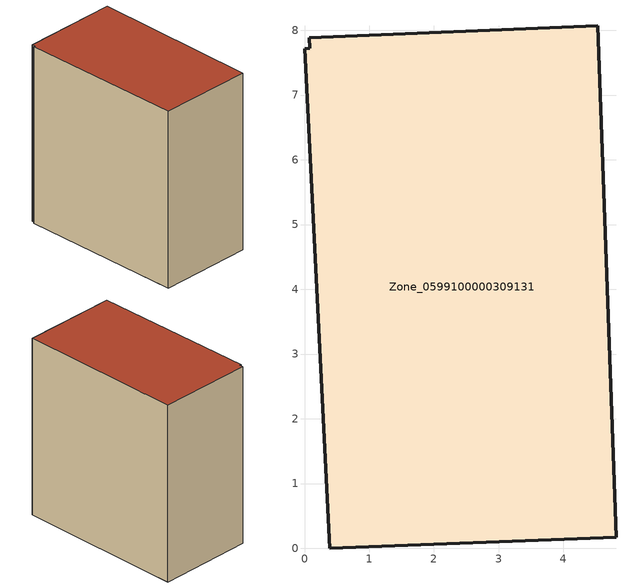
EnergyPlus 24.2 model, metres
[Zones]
Zone_0599100000309131
 floor ground (C_G): 0.07,7.88 4.53,8.07 4.81,0.17 0.39,0 0,7.72 0.08,7.72 z0
 wall outside (C_F): 0.39,0 4.81,0.17 4.53,8.07 0.07,7.88 0.08,7.72 0,7.72 0.39,0 z0:8.49
 roof outside (C_R): 4.53,8.07 0.07,7.88 0.08,7.72 0,7.72 0.39,0 4.81,0.17 z8.49
[BUILDING]
Pand.0599100000309131: North Axis=0; Terrain=City; Loads Convergence Tolerance Value=0.04; Temperature Convergence Tolerance Value=0.4; Solar Distribution=FullExterior; Maximum Number of Warmup Days=25; Minimum Number of Warmup Days=1
[Site:Location]
Rotterdam.The.Hague.AP_ZH_NLD Design_Conditions: Latitude=51.96; Longitude=4.45; Time Zone=1; Elevation=-4.5
[SITE:GROUNDTEMPERATURE:BUILDINGSURFACE]
18, 18, 18, 18, 18, 18, 18, 18, 18, 18, 18, 18
[MATERIAL] Thermal Absorptance=0.9; Solar Absorptance=0.7; Visible Absorptance=0.7
Name | Roughness | Thickness | Conductivity | Density | Specific Heat
G.TI.1946 | MediumSmooth | 0.15 | 1 | 540 | 1210
F.TI.1946 | Rough | 0.3 | 0.857143 | 1920 | 840
R.TI.1946 | MediumRough | 0.2 | 0.1 | 1500 | 1000
[CONSTRUCTION]
C_G: G.TI.1946
C_F: F.TI.1946
C_R: R.TI.1946
[ZONE]
Zone_0599100000309131: Type=1; Multiplier=1; Ceiling Height=Autocalculate; Volume=Autocalculate; Floor Area=autocalculate; Part of Total Floor Area=Yes
[ZONEINFILTRATION:DESIGNFLOWRATE]
Infil_Zone_0599100000309131: Zone or ZoneList or Space or SpaceList=Zone_0599100000309131; Schedule=AlwaysOn; Design Flow Rate Calculation Method=Flow/Area; Flow Rate per Floor Area=0.003; Constant Term Coefficient=1; Temperature Term Coefficient=0; Velocity Term Coefficient=0; Velocity Squared Term Coefficient=0
[HVACTEMPLATE:ZONE:IDEALLOADSAIRSYSTEM]
Zone_0599100000309131: Maximum Heating Supply Air Temperature=50; Minimum Cooling Supply Air Temperature=13; Maximum Heating Supply Air Humidity Ratio=0.0156; Minimum Cooling Supply Air Humidity Ratio=0.0077; Heating Limit=NoLimit; Cooling Limit=NoLimit; Dehumidification Control Type=ConstantSensibleHeatRatio; Cooling Sensible Heat Ratio=0.7; Dehumidification Setpoint=60; Humidification Control Type=None; Humidification Setpoint=30; Outdoor Air Method=None; Outdoor Air Flow Rate per Person=0.00944; Outdoor Air Flow Rate per Zone Floor Area=0; Outdoor Air Flow Rate per Zone=0; Demand Controlled Ventilation Type=None; Outdoor Air Economizer Type=NoEconomizer; Heat Recovery Type=None; Sensible Heat Recovery Effectiveness=0.7; Latent Heat Recovery Effectiveness=0.65
[ZONECONTROL:THERMOSTAT]
ThermostatControl_Zone_0599100000309131: Zone or ZoneList=Zone_0599100000309131; Control Type Schedule=DualSetpointControlType; Control 1=Thermostat_Zone_0599100000309131; Temperature Difference Between Cutout And Setpoint=0
[THERMOSTATSETPOINT:DUALSETPOINT]
Thermostat_Zone_0599100000309131: Heating Setpoint Temperature Schedule=HeatingSetpoint_Zone_0599100000309131; Cooling Setpoint Temperature Schedule=CoolingSetpoint_Zone_0599100000309131
[SCHEDULE:COMPACT]
HeatingSetpoint_Zone_0599100000309131: Through: 12/31, For: AllDays, Until: 24:00, 21
CoolingSetpoint_Zone_0599100000309131: Through: 12/31, For: AllDays, Until: 24:00, 24
DualSetpointControlType: Through: 12/31, For: AllDays, Until: 24:00, 4
AlwaysOn: Through: 12/31, For: AllDays, Until: 24:00, 1
